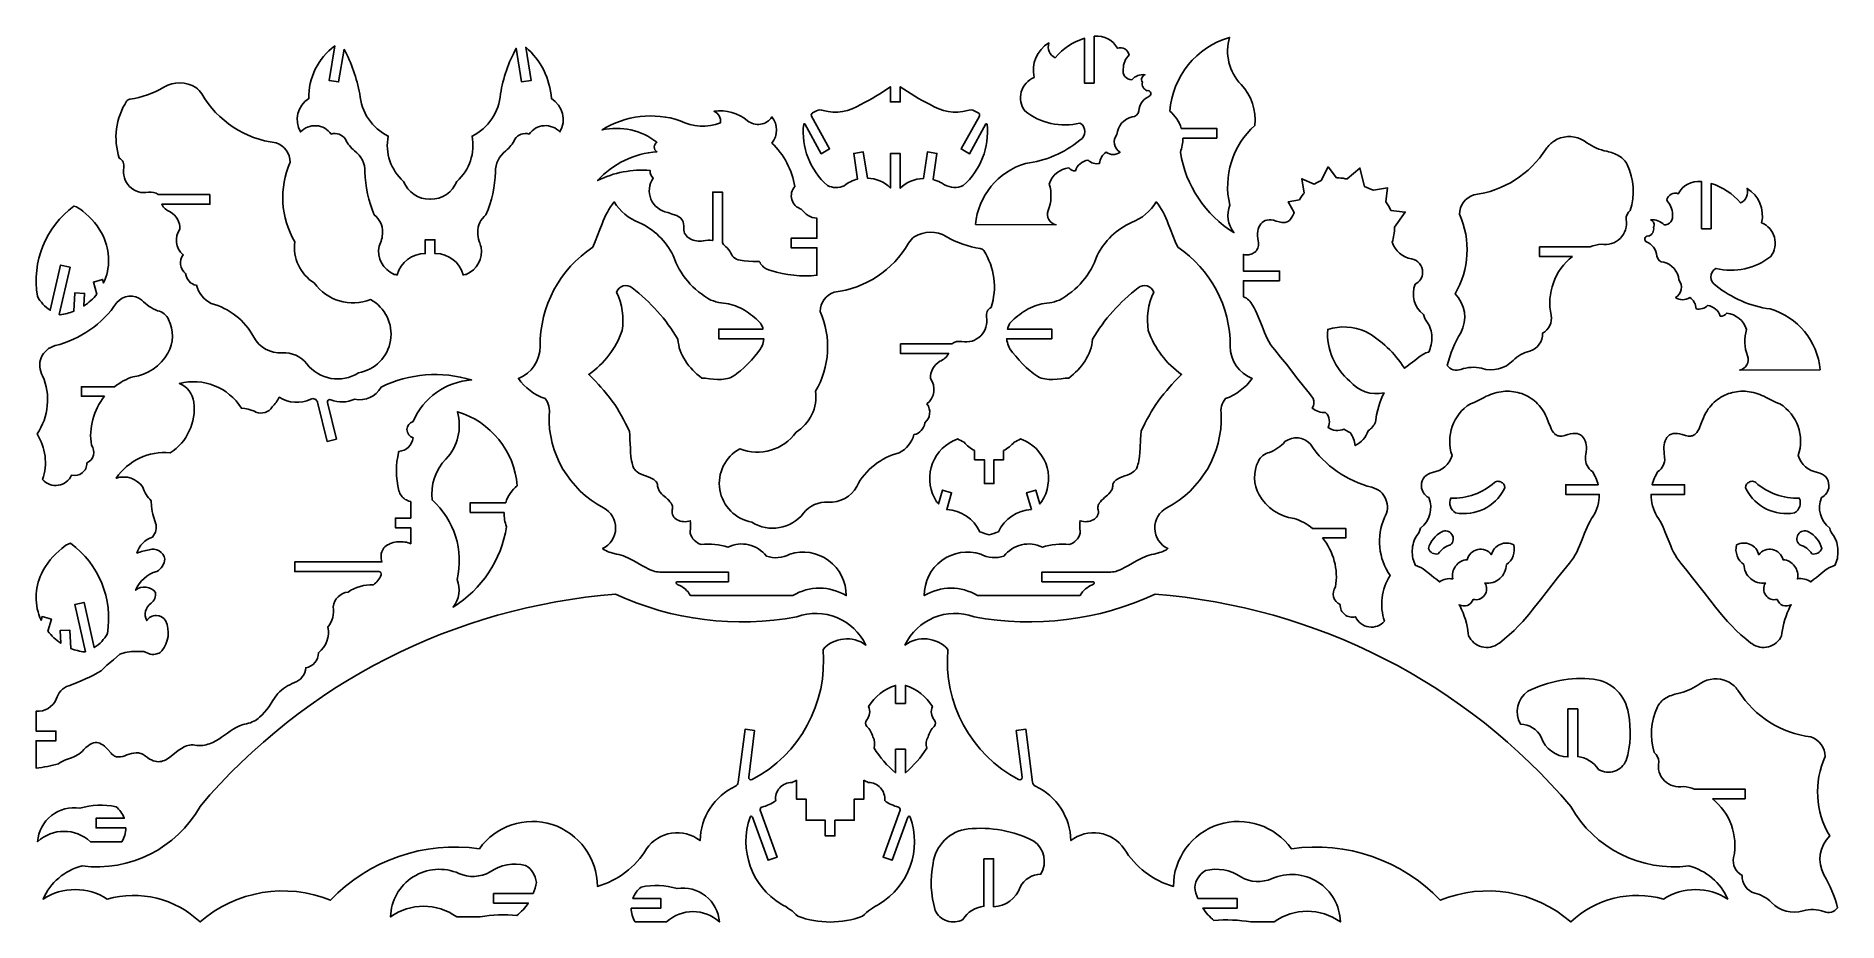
# Model space of a CAD drawing. Extents: x 34 to 1185, y 23 to 590.
import ezdxf

# ---------------------------------------------------------------- set-up
doc = ezdxf.new("R2010")
doc.units = 0
doc.layers.add('Default_Layer', color=1, linetype='CONTINUOUS')

msp = doc.modelspace()

# ---------------------------------------------------------------- linework, layer by layer
at = {"layer": 'Default_Layer'}
for points in [[(710.1, 559.4), (710.1, 589.5, -0.002403), (710.4, 589.6, -0.305311), (724.9, 581.8, -0.219418), (729.6, 581.4, -0.219418), (732.4, 577.6, 0.197038), (728.6, 568.5, 0.224346), (729.7, 563.8, 0.224346), (734, 561.7, -0.241072), (742.5, 564.9, 0.224173), (740.5, 563, 0.224173), (740.8, 560.2, 0.376641), (743.8, 554.7, -0.341465), (746.1, 553.7, -0.341465), (745.7, 551.3, 0.290914), (738.5, 541.8, -0.398613), (734.3, 538, 0.319686), (724.5, 526.6, 0.218257), (723, 520.5, 0.218257), (726.6, 515.3, -0.319191), (717.7, 515.3, 0.247857), (713.5, 508.2, -0.255714), (706.1, 510.3, 0.281277), (698, 503.4, -0.310088), (693.9, 505.4, 0.293602), (681.3, 495, -0.169129), (680.6, 478, 0.223329), (681, 472.3, 0.223329), (685.7, 468.9), (634.2, 469.1, -0.308905), (666.2, 508.1, 0.138736), (700.9, 523, 0.271563), (704.1, 528.5, 0.271563), (700.9, 534, -0.233383), (665.7, 541.7, -0.230047), (663.4, 553.9, -0.230047), (671.6, 563.2, -0.324834), (681, 585.2, 0.366951), (685.1, 575.8, -0.146447), (703.9, 588.2), (703.9, 559.4), (710.1, 559.4)], [(766.7, 524.4), (788.4, 524.4), (788.4, 530.6), (765.7, 530.6, 0.147836), (758.3, 541.6, -0.309893), (796.6, 588.8, 0.268985), (803.9, 558.6, -0.222888), (812.7, 532.5, 0.273773), (796.7, 481.5, 0.26193), (799.3, 463.9, -0.217372), (765.1, 515.3, 0.102062), (766.7, 524.4)], [(230.5, 581.3), (227, 560.3), (220.9, 561.3), (224.5, 583.3, 0.247408), (208, 549.6, 0.405695), (202.6, 528.3, -0.224185), (212.7, 532.3, -0.224185), (222.3, 526.9, -0.34618), (231.3, 523.6, 0.104908), (237.2, 516.2, -0.250552), (243.8, 502.8, 0.092216), (249.8, 475.3, -0.234251), (255.1, 464.1, -0.112415), (252.9, 455.2, 0.354993), (262.5, 437.2, -0.013077), (264.1, 437, -0.002308), (264.5, 436.9, -0.345698), (282.4, 450.5), (282.4, 459.3), (288.6, 459.3), (288.6, 450.5), (289, 450.5, -0.340512), (306.6, 436.9, -0.002308), (307, 437, -0.013077), (308.6, 437.2, 0.344166), (318.1, 454.7, -0.014473), (316.9, 458.3, -0.071998), (315.9, 464.1, -0.234251), (321.2, 475.3, 0.092216), (327.3, 502.8, -0.250552), (333.9, 516.2, 0.104908), (339.7, 523.6, -0.34618), (348.8, 526.9, -0.224185), (358.3, 532.3, -0.224185), (368.5, 528.3, 0.405695), (363, 549.6, 0.202612), (346.6, 582.5), (350.1, 561.3), (344, 560.3), (340.5, 581.8, 0.085346), (330.5, 552.6, -0.262878), (312.3, 525.6, -0.264519), (302.6, 496.7, -0.30444), (285.7, 485.2, -0.001976), (285.4, 485.2, -0.30435), (268.5, 496.7, -0.264519), (258.7, 525.6, -0.262878), (240.5, 552.6, 0.076528), (230.5, 581.3)], [(144.7, 488.3), (111.7, 488.3, 0.210131), (105.5, 489.7, -0.249284), (93.4, 493.4, -0.249284), (89.7, 505.5, 0.324985), (86.8, 511.6, -0.227154), (91.5, 548, -0.219107), (93.6, 549.3, 0.10176), (115.3, 556.9, -0.282515), (135.8, 556.7, -0.109735), (139.5, 552.6, 0.233379), (187, 521.3, -0.319389), (196.1, 508.9, 0.24321), (199, 458.1, 0.294312), (211.4, 431.7, 0.344095), (247.4, 421.1, -0.317904), (260.2, 394.9, -0.317904), (239.7, 374.2, -0.385093), (206.7, 379.9, 0.248955), (190.9, 387, -0.296344), (172.7, 397.1, 0.211252), (145.5, 418.6, -0.217778), (136.1, 430.2, -0.335436), (129.2, 437.7, -0.403355), (127.7, 449.8, -0.405957), (125.6, 466.1, 0.26374), (119.4, 477.2, -0.194835), (113.9, 482.1), (144.7, 482.1), (144.7, 488.3)], [(641.5, 533.2, 0.326776), (641.2, 533.6, 0.326776), (640.8, 533.4), (630.4, 514.4), (624.9, 517.4), (636.6, 538.4, 0.206932), (636.7, 539.6, 0.206932), (635.9, 540.6), (633.4, 541.8, 0.181641), (629.1, 542.1, -0.219778), (605.1, 545.9, -0.04155), (586, 557.2), (586, 547.5), (579.8, 547.5), (579.8, 557.2, -0.04155), (560.8, 545.9, -0.219778), (536.8, 542.1, 0.181641), (532.5, 541.8), (529.9, 540.6, 0.206932), (529.2, 539.6, 0.206932), (529.3, 538.4), (540.9, 517.4), (535.5, 514.4), (525, 533.4, 0.326776), (524.6, 533.6, 0.326776), (524.3, 533.2, 0.244468), (539.5, 494, 0.219139), (550.2, 493.9, -0.107987), (558.8, 498.1), (556.3, 514.6), (562.4, 515.5), (565, 498.8, -0.186011), (579.8, 492.4), (579.8, 514.5), (586, 514.5), (586, 492.3, -0.184551), (600.8, 498.5), (603.4, 515.5), (609.5, 514.6), (607, 498.1), (607, 497.9, -0.067087), (611.8, 496, -0.033064), (614.4, 494.5, 0.239598), (626.3, 494, 0.244468), (641.5, 533.2)], [(472.4, 458.2, 0.217313), (473.4, 455.9), (474.4, 455), (475.3, 454.1), (476.2, 453.1), (477, 452), (477.7, 450.8), (478.3, 449.6), (478.8, 448.8), (479.5, 448.1), (480.3, 447.5), (481.3, 447), (482.5, 446.6), (483.7, 446.3), (485, 446), (486.3, 445.8), (489.1, 445.6), (491.7, 445.5), (495.9, 445.5), (496.4, 444.7), (496.8, 443.9), (497.3, 443.3), (497.9, 442.6), (498.5, 442.1), (499.1, 441.6), (500.4, 440.7), (501.9, 440.1), (503.4, 439.6, 0.09923), (532.8, 436.6), (532.8, 454.2), (516.3, 454.2), (516.3, 460.3), (532.8, 460.3), (532.8, 473.1, -0.233646), (522.8, 479, -0.259993), (516.7, 485, -0.259993), (518.7, 493.4, 0.159169), (504, 521.2, 0.356419), (504, 537.9, -0.213563), (496.7, 533.2, -0.213563), (488.4, 535.5, 0.211432), (467, 541.5, -0.32476), (471.2, 534.2, -0.212928), (445.3, 535.5, 0.22379), (395.4, 529.6, -0.222171), (430.5, 521.7, 0.256425), (428.8, 518.7, 0.256425), (430.5, 515.6, 0.194255), (392.5, 497.2, -0.138554), (426.2, 503.6, 0.265564), (428.1, 498.8, 0.254183), (426.7, 485.3, 0.254183), (437.4, 476.8), (438, 476.6), (440.2, 475.8), (442.3, 475.1), (443.3, 474.8), (444.1, 474.3), (444.9, 473.8), (445.7, 473.2), (446.3, 472.5), (446.8, 471.7), (447.2, 470.7), (447.5, 469.5), (447.6, 468.2), (447.6, 466.6), (447.7, 465.5), (447.9, 464.5), (448.2, 463.5), (448.7, 462.6), (449.3, 461.8), (450, 461.1), (450.8, 460.5), (451.7, 459.9), (452.6, 459.5), (453.6, 459.1), (454.7, 458.8), (455.8, 458.6), (456.8, 458.5), (457.9, 458.4), (459, 458.5), (460.1, 458.6), (461.6, 458.9), (463.2, 459), (464.6, 459), (466.1, 458.9), (466.2, 458.9), (466.2, 489.8), (472.4, 489.8), (472.4, 458.2)], [(1015.7, 448.6), (994.8, 448.6), (994.8, 454.8), (1027.1, 454.8, -0.048279), (1034.2, 456.5, 0.249284), (1046.3, 460.2, 0.249284), (1050, 472.3, -0.212078), (1052.7, 478.1, 0.191135), (1050.8, 507.4, 0.142962), (1045.7, 512.9, 0.079899), (1037.7, 515.9, -0.10446), (1025, 521.4, 0.245358), (1008.2, 524.5, 0.055993), (1004, 522.5, 0.09823), (998.9, 517.4, -0.22371), (952.7, 488.1, 0.319389), (943.6, 475.6, -0.24321), (940.7, 424.8, -0.332745), (944.4, 399.9, 0.075276), (935.7, 379, 0.348827), (944.4, 376.4, -0.144359), (957.7, 377.1, 0.286358), (977.9, 382.2, -0.150354), (988.6, 388.1, 0.335206), (996.7, 399.6, 0.33032), (1002.1, 411, -0.284438), (1015.7, 448.6)], [(828.5, 433.1), (805.4, 433.1), (805.5, 422.9), (806.4, 422.4), (807.3, 421.9), (808.1, 421.4), (808.8, 420.7), (809.5, 420.1), (810.1, 419.3), (811.2, 417.6), (812.2, 415.8), (813.2, 414), (814, 412.1), (815.7, 408.1), (817.3, 404.1), (818.9, 400.1), (819.8, 398.1), (820.7, 396.2), (821.7, 394.3), (822.8, 392.4), (824, 390.6), (825.4, 388.9), (829.2, 384.3), (832.9, 379.7), (840.2, 370.2), (843.9, 365.6), (847.6, 360.9), (850.1, 357.8, -0.240294), (849.4, 351.6, 0.185215), (858, 348.8, -0.326133), (859.5, 339.2, 0.254413), (869.8, 338.2), (870.1, 338), (870.7, 337.5, 0.069309), (873.8, 335.9, -0.106585), (876.9, 327.7, 0.19483), (885.2, 337.2, 0.140536), (889.8, 342.6), (890, 344.2), (890.6, 347.4), (891.3, 350.6), (891.9, 352.9), (892.6, 355.1), (893.4, 357.3), (894.3, 359.4), (895.3, 361.4, -0.282381), (873.5, 368.9, -0.240515), (859.3, 402, -0.178068), (883.5, 400.7, -0.12473), (908.4, 377.1), (910.2, 378.5), (912.1, 379.9), (913.5, 381), (914.9, 382.1), (917.6, 384.3), (919, 385.4), (920.5, 386.2), (922.1, 387), (922.9, 387.3), (923.9, 387.5), (924.3, 388.6), (924.8, 389.7), (925.1, 390.9), (925.4, 392.1), (925.6, 393.4), (925.8, 394.6), (925.8, 395.9), (925.8, 397.2), (925.8, 398.5), (925.6, 399.8), (925.4, 401), (925, 402.2), (924.6, 403.4), (924.1, 404.6), (923.6, 405.6), (922.9, 406.6), (922.1, 407.8), (921.5, 409), (921, 410.2), (920.5, 411.5, -0.338595), (915.3, 430.9, 0.27187), (920, 438.2), (920, 438.6, 0.366597), (912.9, 447.1, -0.281211), (900.5, 457.8, 0.085836), (902, 467.3), (908.9, 477), (899.7, 478.1, 0.057074), (896.5, 483.7), (897.6, 492.5), (888.6, 491), (887.3, 491.5), (885.9, 492.1), (882.9, 493.4), (882.9, 493.5), (879.9, 505.2), (871.7, 498.2), (870.5, 498.4), (869.1, 498.7), (867.7, 498.8), (866.4, 498.9), (865, 499), (865, 499), (859.5, 505.9), (855.1, 497.2), (854.6, 497), (853.4, 496.4), (852.2, 495.8), (851.1, 495.2), (850.7, 494.9), (842.7, 498.4), (844.2, 489.2), (843.9, 488.8), (843, 487.7), (842.2, 486.4), (841.4, 485.2), (841.2, 484.8), (834.1, 483.6), (837.8, 476.7), (837.6, 476.2), (837, 474.8), (836.4, 473.7), (835.6, 472.6), (834.8, 471.7), (834.4, 471.4), (833.9, 471.1), (833.4, 470.8), (832.8, 470.6), (832.2, 470.4), (831.5, 470.3), (830.8, 470.3), (830, 470.4), (829.2, 470.5), (828.3, 470.7), (826.3, 471.3), (824.7, 471.8), (823.2, 472), (821.8, 472.1), (820.5, 471.9), (819.3, 471.6), (818.3, 471), (817.3, 470.3), (816.6, 469.5), (815.9, 468.5), (815.3, 467.3), (814.9, 466.1), (814.7, 464.8), (814.5, 463.3), (814.5, 461.8), (814.6, 460.2), (814.8, 458.6), (815, 457.6), (815, 456.6), (815, 455.6), (814.8, 454.8), (814.6, 454), (814.3, 453.3), (813.9, 452.6), (813.4, 452.1), (812.9, 451.5), (812.3, 451.1), (811.7, 450.7), (811, 450.4), (810.3, 450.1), (809.6, 449.9), (808.8, 449.8), (808, 449.8), (807.2, 449.7), (806.4, 449.8), (805.4, 450), (805.4, 439.3), (828.5, 439.3), (828.5, 433.1)], [(1098.3, 466.4), (1098.3, 496.6, 0.002403), (1097.9, 496.6, 0.305311), (1083.4, 488.8, 0.219418), (1078.8, 488.4, 0.219418), (1076, 484.6, -0.197038), (1079.7, 475.5, -0.224346), (1078.6, 470.9, -0.224346), (1074.3, 468.8, 0.241072), (1065.8, 472, -0.224173), (1067.8, 470, -0.224173), (1067.6, 467.2, -0.376641), (1064.5, 461.7, 0.341465), (1062.3, 460.8, 0.341465), (1062.6, 458.3, -0.290914), (1069.8, 448.8, 0.398613), (1074.1, 445, -0.319686), (1083.8, 433.6, -0.218257), (1085.3, 427.5, -0.218257), (1081.7, 422.4, 0.319191), (1090.7, 422.4, -0.247857), (1094.8, 415.2, 0.255714), (1102.2, 417.3, -0.281277), (1110.3, 410.5, 0.310088), (1114.4, 412.4, -0.293602), (1127.1, 402, 0.169129), (1127.7, 385.1, -0.223329), (1127.3, 379.3, -0.223329), (1122.7, 376), (1174.1, 376.2, 0.308905), (1142.2, 415.1, -0.138736), (1107.5, 430.1, -0.271563), (1104.2, 435.5, -0.271563), (1107.5, 441, 0.233383), (1142.6, 448.7, 0.230047), (1144.9, 460.9, 0.230047), (1136.7, 470.2, 0.324834), (1127.4, 492.2, -0.366951), (1123.2, 482.9, 0.146447), (1104.4, 495.3), (1104.4, 466.4), (1098.3, 466.4)], [(72.5, 424.6), (70.2, 432.3), (76.1, 434), (76.8, 431.7, 0.221568), (76.6, 461.4, 0.116978), (63.4, 477.6, 0.11841), (57.8, 480.9, 0.281368), (34.4, 423.2, 0.126969), (42.7, 414.2), (49.3, 443.1), (55.3, 441.8), (48.4, 411.5, 0.004558), (48.9, 411.4, 0.065243), (57.7, 413.6), (58.4, 425.4), (64.6, 425), (64.1, 417, 0.080811), (72.5, 424.6)], [(443.6, 240.6, 0.335074), (442.8, 240, 0.335074), (443.2, 239.2), (443.9, 238.7, -0.178321), (451.9, 231.8), (517.4, 231.8, -0.277397), (551.5, 231.7, 0.242022), (540.2, 254.2, 0.242022), (515.4, 258.2, -0.20862), (500.5, 257, 0.355906), (475.9, 262.7, 0.098606), (458.8, 264.4, -0.268457), (451.8, 271.7), (452, 275.8), (452, 277.7), (451.9, 278.7), (451.8, 279.6), (450.8, 279.3), (449.7, 279.1), (448.6, 279), (447.5, 279.1), (446.4, 279.2), (445.4, 279.4), (444.4, 279.8), (443.5, 280.2), (442.7, 280.7), (441.9, 281.3), (441.3, 282), (440.8, 282.7), (440.4, 283.6), (440.2, 284.5), (440.2, 285.5), (440.3, 286.6), (440.4, 287.2), (440.5, 287.8), (440.4, 288.4), (440.4, 288.9), (440.2, 289.5), (440, 290), (439.8, 290.5), (439.5, 290.9), (438.8, 291.8), (438.1, 292.7), (437.2, 293.5), (436.2, 294.4), (434.3, 296), (433.5, 296.9), (432.6, 297.8), (431.9, 298.8), (431.7, 299.3), (431.4, 299.9), (431.2, 300.4), (431, 301), (430.9, 301.7), (430.9, 302.3), (430.8, 302.9), (430.7, 303.4), (430.5, 303.9), (430.2, 304.4), (429.8, 304.8), (429.4, 305.2), (429, 305.6), (428.5, 306), (427.3, 306.6), (426, 307.2), (423.2, 308.3), (421.8, 308.8), (420.4, 309.4), (419, 310.1), (417.8, 310.9), (417.3, 311.3), (416.8, 311.8), (416.3, 312.3), (415.9, 312.8), (415.5, 313.4), (415.2, 314), (415, 314.7), (414.9, 315.5), (414.6, 316.7), (414.3, 318), (413.9, 320.7), (413.6, 323.3), (413.5, 326.1), (413.2, 331.6), (413.1, 334.3), (412.9, 337), (410.4, 341.9), (409.1, 344.4), (407.8, 346.8), (406.4, 349.3), (405, 351.6), (403.5, 353.9), (401.9, 356.2), (400.1, 358.4), (398.3, 360.7), (396.5, 362.9), (394.6, 365.1), (393.2, 366.7), (391.3, 368.8), (389.3, 370.9), (386.9, 373.2, 0.15643), (408.3, 401.2, 0.150416), (404.7, 425.9, -0.235326), (409, 429.8, -0.235326), (414.7, 428.6, -0.092033), (443.9, 395.8), (444.1, 393.9), (444.4, 392.1), (444.8, 390.3), (445.4, 388.5), (446, 386.8), (446.8, 385.1), (447.7, 383.5), (448.7, 381.9), (449.7, 380.3), (450.9, 378.8), (452.1, 377.4), (453.4, 376), (454.7, 374.6), (456.1, 373.3), (457.6, 372.1), (459.1, 370.9), (461.4, 370.7), (464, 370.4), (466.6, 370.1), (469.2, 369.9), (470.5, 369.9), (471.8, 370), (473.1, 370.1), (474.3, 370.3), (475.6, 370.5), (476.7, 370.9), (477.8, 371.3), (478.9, 371.9), (480.2, 372.7), (481.4, 373.6), (482.7, 374.6), (483.9, 375.6), (486.3, 377.7), (488.7, 380), (490.9, 382.4), (493, 384.8), (494.9, 387.2), (496.7, 389.6), (497.2, 390.5), (497.7, 391.4), (498.1, 392.5), (498.4, 393.6), (498.6, 394.7), (498.8, 395.9), (498.8, 396), (470, 396), (470, 402.2), (498.3, 402.2), (498.1, 403.1), (497.7, 404.1), (497.2, 405.1), (496.7, 405.9), (496, 406.7), (493.9, 408.7), (492.8, 409.7), (491.6, 410.6), (490.4, 411.6), (489.1, 412.5), (487.8, 413.4), (486.4, 414.3), (485, 415.1), (483.6, 415.8), (482.1, 416.5), (480.7, 417.1), (479.2, 417.6), (477.7, 418), (476.2, 418.3), (474.8, 418.5), (473.1, 418.7), (471.5, 418.9), (469.9, 419.3), (468.2, 419.7), (466.6, 420.2), (465, 420.8, -0.190512), (440.9, 449.3, 0.172216), (419, 470.4, -0.164452), (403.2, 483.5), (402, 482), (400.8, 480.3), (399.8, 478.7), (398.8, 476.9), (397.9, 475.2), (397, 473.3), (396.2, 471.5), (395.4, 469.6), (394, 465.9), (392.5, 462.1), (391, 458.3), (389.5, 454.6, 0.252633), (355.8, 391.3, -0.310368), (341.9, 370.6, 0.153827), (359, 357.7, -0.230174), (361.5, 347.4, 0.284674), (396.3, 287.9, -0.285075), (404.1, 274.7, -0.285075), (395.7, 261.8), (396.7, 261.1), (397.8, 260.5), (398.8, 260), (400, 259.5), (401.1, 259.2), (402.3, 258.9), (404.7, 258.3), (406.2, 258), (407.7, 257.6), (409.1, 257.1), (410.5, 256.5), (411.8, 255.9), (413.2, 255.3), (415.8, 253.9), (420.9, 251), (423.5, 249.6), (424.9, 248.9), (426.2, 248.3), (428.1, 247.5, 0.087875), (432.3, 246.8), (476.2, 246.8), (476.2, 240.6), (443.6, 240.6)], [(709.3, 240.6, -0.335074), (710, 240, -0.335074), (709.7, 239.2), (709, 238.7, 0.178321), (701, 231.8), (635.5, 231.8, 0.277397), (601.4, 231.7, -0.242022), (612.6, 254.2, -0.242022), (637.5, 258.2, 0.20862), (652.3, 257, -0.355906), (676.9, 262.7, -0.098606), (694.1, 264.4, 0.268457), (701.1, 271.7), (700.9, 275.8), (700.9, 277.7), (700.9, 278.7), (701, 279.6), (702.1, 279.3), (703.2, 279.1), (704.3, 279), (705.3, 279.1), (706.4, 279.2), (707.4, 279.4), (708.4, 279.8), (709.3, 280.2), (710.2, 280.7), (710.9, 281.3), (711.6, 282), (712.1, 282.7), (712.4, 283.6), (712.7, 284.5), (712.7, 285.5), (712.5, 286.6), (712.4, 287.2), (712.4, 287.8), (712.4, 288.4), (712.5, 288.9), (712.6, 289.5), (712.8, 290), (713.1, 290.5), (713.3, 290.9), (714, 291.8), (714.8, 292.7), (715.7, 293.5), (716.6, 294.4), (718.5, 296), (719.4, 296.9), (720.2, 297.8), (720.9, 298.8), (721.2, 299.3), (721.5, 299.9), (721.7, 300.4), (721.8, 301), (721.9, 301.7), (722, 302.3), (722, 302.9), (722.2, 303.4), (722.4, 303.9), (722.7, 304.4), (723, 304.8), (723.4, 305.2), (723.9, 305.6), (724.4, 306), (725.5, 306.6), (726.8, 307.2), (729.6, 308.3), (731.1, 308.8), (732.5, 309.4), (733.8, 310.1), (735, 310.9), (735.6, 311.3), (736.1, 311.8), (736.6, 312.3), (737, 312.8), (737.3, 313.4), (737.6, 314), (737.8, 314.7), (738, 315.5), (738.3, 316.7), (738.6, 318), (739, 320.7), (739.2, 323.3), (739.4, 326.1), (739.6, 331.6), (739.8, 334.3), (740, 337), (742.5, 341.9), (743.7, 344.4), (745.1, 346.8), (746.4, 349.3), (747.9, 351.6), (749.4, 353.9), (751, 356.2), (752.7, 358.4), (754.5, 360.7), (756.4, 362.9), (758.2, 365.1), (759.7, 366.7), (761.6, 368.8), (763.5, 370.9), (765.9, 373.2, -0.15643), (744.6, 401.2, -0.150416), (748.1, 425.9, 0.235326), (743.8, 429.8, 0.235326), (738.1, 428.6, 0.092033), (708.9, 395.8), (708.8, 393.9), (708.5, 392.1), (708, 390.3), (707.5, 388.5), (706.8, 386.8), (706, 385.1), (705.2, 383.5), (704.2, 381.9), (703.1, 380.3), (702, 378.8), (700.8, 377.4), (699.5, 376), (698.1, 374.6), (696.7, 373.3), (695.3, 372.1), (693.8, 370.9), (691.4, 370.7), (688.9, 370.4), (686.3, 370.1), (683.6, 369.9), (682.3, 369.9), (681, 370), (679.8, 370.1), (678.5, 370.3), (677.3, 370.5), (676.1, 370.9), (675, 371.3), (674, 371.9), (672.7, 372.7), (671.4, 373.6), (670.2, 374.6), (669, 375.6), (666.5, 377.7), (664.2, 380), (662, 382.4), (659.9, 384.8), (657.9, 387.2), (656.2, 389.6), (655.6, 390.5), (655.2, 391.4), (654.8, 392.5), (654.5, 393.6), (654.2, 394.7), (654.1, 395.9), (654.1, 396), (682.9, 396), (682.9, 402.2), (654.5, 402.2), (654.8, 403.1), (655.2, 404.1), (655.6, 405.1), (656.2, 405.9), (656.8, 406.7), (658.9, 408.7), (660, 409.7), (661.2, 410.6), (662.5, 411.6), (663.8, 412.5), (665.1, 413.4), (666.5, 414.3), (667.8, 415.1), (669.3, 415.8), (670.7, 416.5), (672.2, 417.1), (673.6, 417.6), (675.1, 418), (676.6, 418.3), (678.1, 418.5), (679.7, 418.7), (681.4, 418.9), (683, 419.3), (684.6, 419.7), (686.2, 420.2), (687.8, 420.8, 0.190512), (711.9, 449.3, -0.172216), (733.9, 470.4, 0.164452), (749.7, 483.5), (750.9, 482), (752, 480.3), (753.1, 478.7), (754.1, 476.9), (755, 475.2), (755.8, 473.3), (756.6, 471.5), (757.4, 469.6), (758.9, 465.9), (760.3, 462.1), (761.8, 458.3), (763.4, 454.6, -0.252633), (797, 391.3, 0.310368), (811, 370.6, -0.153827), (793.9, 357.7, 0.230174), (791.3, 347.4, -0.284674), (756.5, 287.9, 0.285075), (748.7, 274.7, 0.285075), (757.2, 261.8), (756.2, 261.1), (755.1, 260.5), (754, 260), (752.9, 259.5), (751.8, 259.2), (750.6, 258.9), (748.2, 258.3), (746.6, 258), (745.2, 257.6), (743.8, 257.1), (742.4, 256.5), (741, 255.9), (739.7, 255.3), (737.1, 253.9), (731.9, 251), (729.3, 249.6), (728, 248.9), (726.6, 248.3), (724.8, 247.5, -0.087875), (720.6, 246.8), (676.6, 246.8), (676.6, 240.6), (709.3, 240.6)], [(586.2, 392.8), (619.1, 392.8, -0.210131), (625.4, 394.2, 0.249284), (637.5, 397.9, 0.249284), (641.2, 410, -0.324985), (644.1, 416.1, 0.227154), (639.4, 452.4, 0.219107), (637.2, 453.8, -0.10176), (615.5, 461.4, 0.282515), (595, 461.2, 0.109735), (591.4, 457.1, -0.233379), (543.9, 425.8, 0.319389), (534.8, 413.4, -0.24321), (531.9, 362.5, -0.294312), (519.4, 336.2, -0.344095), (483.5, 325.6, 0.317904), (470.7, 299.4, 0.317904), (491.2, 278.7, 0.385093), (524.2, 284.4, -0.248955), (540, 291.5, 0.296344), (558.2, 301.6, -0.211252), (585.4, 323.1, 0.217778), (594.8, 334.7, 0.335436), (601.7, 342.2, 0.403355), (603.1, 354.3, 0.405957), (605.3, 370.6, -0.26374), (611.4, 381.6, 0.194835), (616.9, 386.6), (586.2, 386.6), (586.2, 392.8)], [(77.4, 359.2), (62.6, 359.2), (62.6, 365.3), (83.7, 365.3, -0.085983), (95.6, 371.7, 0.234106), (117.8, 386.8, 0.250187), (118.3, 408.3, 0.241143), (111.3, 413.9, -0.123001), (101.3, 420.8, 0.409147), (85.2, 419.1, -0.184391), (45.8, 391.6, 0.238092), (36.9, 383.9, 0.238092), (37.8, 372.3, -0.25694), (34.2, 335.1, -0.227297), (37.8, 306, 0.258228), (47.8, 302.3, 0.258228), (56.3, 308.8, 0.236505), (63.1, 310.2, 0.236505), (66.1, 316.6, 0.229007), (70.3, 321.5, 0.229007), (69, 327.9, -0.21456), (77.4, 359.2)], [(254.1, 245, 0.244603), (253.9, 246.4, 0.244603), (252.7, 247.1), (199, 247.1), (199, 253.3), (254.7, 253.3), (254.5, 254.1), (254.3, 255.4), (254.2, 256.5), (254.2, 257.7), (254.3, 258.7), (254.6, 259.7), (255, 260.6), (255.4, 261.4), (256, 262.2), (256.6, 262.9), (257.4, 263.5), (258.2, 264.1), (259, 264.5), (259.9, 265), (260.9, 265.3), (261.8, 265.6), (262.9, 265.9), (263.9, 266.1), (265, 266.2), (266.1, 266.2), (267.2, 266.2), (268.3, 266.1), (269.3, 266), (270.4, 265.8), (271.4, 265.5), (272.4, 265.2), (273.1, 264.9), (273.1, 275.1), (263.3, 275.1), (263.3, 281.3), (273.1, 281.3), (273.1, 291.9), (272.7, 292), (271.9, 292.2), (271.1, 292.5), (270.3, 292.9), (269.6, 293.3), (268.9, 293.8), (268.3, 294.3), (267.7, 294.9), (267.1, 295.6), (266.6, 296.3), (266.2, 297), (265.9, 297.9), (265.6, 298.7), (264.9, 301.9), (264.4, 305.1), (264.1, 308.3), (264, 311.4), (264.1, 314.5), (264.3, 317.5), (264.8, 320.4), (265.3, 323.3), (265.5, 324, 0.380687), (274.6, 332.7, -0.328423), (270.7, 337.9, -0.328423), (274.6, 343.1, -0.280914), (312, 369.7, 0.188166), (254.1, 365.1, -0.345512), (237.3, 357.4, -0.209535), (222, 357, 0.281699), (220.4, 356.7, 0.281699), (219.9, 355.2), (225.6, 331.8), (219.6, 330.3), (213.5, 355.4, 0.226843), (211.8, 357.4, 0.226843), (209.2, 357.4, -0.262299), (189, 358.6, -0.078899), (184.6, 352.4, -0.362643), (174.1, 349.1), (173.2, 349.6), (171.2, 350.3), (169.2, 350.9), (167.1, 351.3), (164.9, 351.6), (164.9, 351.6, 0.325755), (125.2, 367.4, -0.273167), (134.5, 355.4, -0.287444), (119.3, 323, 0.278177), (84.8, 306.8, -0.341099), (101.8, 301, 0.110596), (107.1, 292.4), (107.4, 288.9), (107.9, 285.5), (108.2, 283.9), (108.6, 282.4), (109, 281), (109.5, 279.6), (110, 278.2), (110, 278.1, -0.262235), (108, 269.2, 0.251209), (98.1, 258.9, -0.050272), (105.9, 261, -0.218782), (112.3, 260.4, -0.218782), (116, 255.1, -0.246305), (110.7, 247.2, 0.222256), (97.2, 235.2, -0.407718), (110, 233.8, -0.253299), (107.1, 226.8, 0.379883), (104.3, 215.7, -0.261937), (110.4, 219, -0.261937), (116.4, 215.7, -0.292141), (113.9, 196.3), (113.4, 195.8), (112.9, 195.4), (112.3, 195), (111.5, 194.7), (110.7, 194.4), (109.8, 194.2), (108.8, 194.1), (107.7, 194.1), (106.5, 194.2), (102.4, 196), (94.7, 196), (90.6, 195.4), (87.1, 194.2), (83, 190.7), (78.9, 187.2), (75.3, 183.7, -0.049328), (54.5, 174.1, 0.25054), (46.5, 165.4, -0.311747), (33.6, 157.8), (33.6, 145.1), (46.3, 145.1), (46.3, 138.9), (33.6, 138.9), (33.6, 121.4, 0.048595), (47.9, 124.2), (49.1, 124.9), (50.3, 125.6), (52.5, 126.6), (54.4, 127.4), (56.3, 128), (58.1, 128.8), (59, 129.2), (60, 129.8), (61, 130.4), (62, 131.2), (63, 132.1), (64.2, 133.2), (65.5, 134.5), (66.8, 135.6), (68, 136.5), (69.2, 137.1), (70.3, 137.5), (71.3, 137.7), (72.4, 137.8), (73.4, 137.6), (74.4, 137.3), (75.3, 136.8), (76.3, 136.2), (77.3, 135.4), (78.3, 134.4), (79.3, 133.4), (81.5, 130.9), (82, 130.3), (82.6, 129.8), (83.2, 129.4), (83.8, 129), (84.4, 128.8), (85.1, 128.6), (85.7, 128.5), (86.3, 128.5), (87.6, 128.6), (89, 128.9), (90.3, 129.3), (91.7, 129.8), (93.1, 130.3), (94.6, 130.7), (96, 131), (97.5, 131.2), (98.2, 131.2), (99, 131.1), (99.8, 131), (100.5, 130.8), (101.3, 130.5), (102.1, 130.1), (102.8, 129.6), (103.6, 129), (104.9, 128.1), (106.2, 127.2), (107.4, 126.6), (108.5, 126.1), (109.7, 125.8), (110.7, 125.6), (111.8, 125.5), (112.8, 125.6), (113.7, 125.7), (114.7, 126), (115.6, 126.3), (116.5, 126.7), (118.3, 127.8), (120, 129), (123.4, 131.7), (125.1, 133), (126.9, 134.2), (127.8, 134.7), (128.7, 135.2), (129.7, 135.6), (130.7, 135.9), (131.8, 136.1), (132.8, 136.2), (134, 136.2), (135.1, 136.1), (136.4, 135.9), (137.7, 135.8), (138.9, 135.9), (140.1, 135.9), (141.3, 136.1), (142.4, 136.3), (143.5, 136.6), (144.5, 136.9), (146.5, 137.8), (148.5, 138.8), (150.4, 139.9), (152.2, 141.2), (155.9, 143.8), (157.7, 145.1), (159.6, 146.3), (161.6, 147.4), (163.7, 148.4), (165.9, 149.2), (167, 149.5), (168.2, 149.8), (169.4, 150.1), (170.6, 150.4), (171.7, 150.9), (172.7, 151.4), (173.8, 151.9), (174.7, 152.5), (175.6, 153.2), (176.5, 153.9), (178.2, 155.4), (179.7, 157.1), (181.1, 158.9), (182.5, 160.8), (185, 164.6), (187.5, 168.2), (188.1, 169.1, -0.097768), (198.7, 176.1, 0.305627), (206, 185.6, 0.371807), (214.1, 195.2, 0.294317), (220.2, 211.6, 0.219904), (223.5, 224.6, -0.341645), (233.1, 234, -0.167886), (249.2, 238.6, 0.15475), (254.1, 245)], [(1032.2, 302.6), (1011.5, 302.6), (1011.5, 296.4), (1032.9, 296.4, -0.137012), (1029.1, 282.6), (1028, 281.1), (1027, 279.3), (1026.1, 277.4), (1025.2, 275.5), (1023.5, 271.6), (1022, 267.6), (1020.3, 263.5), (1019.5, 261.6), (1018.5, 259.6), (1017.5, 257.7), (1016.4, 255.9), (1015.2, 254.1), (1013.9, 252.4), (1010, 247.8), (1006.3, 243.1), (999, 233.7), (995.3, 229), (991.6, 224.3), (987.9, 219.7), (984, 215.2), (981.2, 212.3), (978.4, 209.4), (975.4, 206.6), (972.3, 204), (969.1, 201.4), (968.5, 201, -0.223332), (957.8, 199, -0.223332), (949.4, 206), (949.2, 207.6), (948.7, 210.8), (948, 214.1), (947.4, 216.4), (946.6, 218.6), (945.8, 220.7), (944.9, 222.8), (943.9, 224.9), (943.3, 225.9, 0.220717), (948.6, 225.5, 0.220717), (952.3, 229.3, 0.305151), (959.6, 232, 0.305151), (959.8, 239.8, 0.21575), (969.3, 242.6, 0.21575), (973.5, 251.6, 0.323478), (978.2, 264.1, 0.232228), (969.5, 264.5, 0.232228), (964, 257.9, 0.291121), (955.2, 261.2, 0.291121), (948.5, 254.7, 0.215622), (941.1, 250.6, 0.215622), (939.2, 242.4, 0.210443), (930.8, 240.5), (929, 242), (927.1, 243.4), (925.7, 244.5), (924.3, 245.6), (921.7, 247.8), (920.3, 248.8), (918.8, 249.7), (917.2, 250.4), (916.3, 250.7), (915.4, 251), (914.9, 252), (914.5, 253.2), (914.1, 254.3), (913.8, 255.5), (913.6, 256.8), (913.5, 258.1), (913.4, 259.4), (913.4, 260.6), (913.5, 261.9), (913.6, 263.2), (913.9, 264.5), (914.2, 265.7), (914.6, 266.9), (915.1, 268), (915.7, 269.1), (916.3, 270.1), (917.1, 271.2), (917.7, 272.4), (918.3, 273.6), (918.7, 274.9, 0.338595), (923.9, 294.4, -0.27187), (919.2, 301.7), (919.2, 302.1, -0.366597), (926.4, 310.5, 0.281211), (938.8, 321.3, -0.34784), (950.5, 354.4), (951.9, 354.9), (953.3, 355.5), (956.3, 356.9), (959.4, 358.5), (960.7, 359.2), (962, 359.8), (963.3, 360.3), (964.7, 360.8), (966, 361.2), (967.4, 361.6), (968.8, 361.9), (970.1, 362.1), (971.5, 362.3), (972.8, 362.4), (974.2, 362.4), (975.5, 362.4), (976.9, 362.3), (978.2, 362.1), (979.5, 361.9), (980.8, 361.6), (982.1, 361.3), (983.4, 360.9), (984.6, 360.4), (985.8, 359.9), (987, 359.3), (988.2, 358.6), (989.3, 357.9), (990.4, 357.1), (991.5, 356.3), (992.5, 355.4), (993.5, 354.4), (994.5, 353.4), (995.4, 352.3), (996.2, 351.1), (997.1, 349.9), (997.8, 348.6), (998.6, 347.1), (999.3, 345.5), (1000.5, 342.5), (1001.7, 339.6), (1002.2, 338.3), (1002.9, 337.1), (1003.6, 336.1), (1004.4, 335.2), (1004.8, 334.8), (1005.3, 334.5), (1005.9, 334.2), (1006.4, 334), (1007.1, 333.9), (1007.7, 333.8), (1008.4, 333.8), (1009.2, 333.8), (1010, 333.9), (1010.9, 334.1), (1012.9, 334.7), (1014.5, 335.2), (1016.1, 335.5), (1017.5, 335.5), (1018.8, 335.4), (1019.9, 335), (1021, 334.5), (1021.9, 333.8), (1022.7, 332.9), (1023.3, 331.9), (1023.9, 330.8), (1024.3, 329.5), (1024.6, 328.2), (1024.7, 326.8), (1024.7, 325.3), (1024.6, 323.7), (1024.4, 322.1), (1024.2, 321), (1024.2, 320, 0.27742), (1028.5, 311, -0.087323), (1032.2, 302.6)], [(1066.7, 302.6), (1087.4, 302.6), (1087.4, 296.4), (1066, 296.4, 0.137012), (1069.8, 282.6), (1070.8, 281.1), (1071.9, 279.3), (1072.8, 277.4), (1073.7, 275.5), (1075.3, 271.6), (1076.9, 267.6), (1078.6, 263.5), (1079.4, 261.6), (1080.4, 259.6), (1081.4, 257.7), (1082.5, 255.9), (1083.7, 254.1), (1085, 252.4), (1088.8, 247.8), (1092.6, 243.1), (1099.9, 233.7), (1103.6, 229), (1107.3, 224.3), (1111, 219.7), (1114.9, 215.2), (1117.6, 212.3), (1120.5, 209.4), (1123.5, 206.6), (1126.6, 204), (1129.8, 201.4), (1130.4, 201, 0.223332), (1141.1, 199, 0.223332), (1149.5, 206), (1149.7, 207.6), (1150.2, 210.8), (1150.9, 214.1), (1151.5, 216.4), (1152.3, 218.6), (1153.1, 220.7), (1154, 222.8), (1155, 224.9), (1155.6, 225.9, -0.220717), (1150.3, 225.5, -0.220717), (1146.6, 229.3, -0.305151), (1139.3, 232, -0.305151), (1139.1, 239.8, -0.21575), (1129.6, 242.6, -0.21575), (1125.4, 251.6, -0.323478), (1120.7, 264.1, -0.232228), (1129.4, 264.5, -0.232228), (1134.9, 257.9, -0.291121), (1143.7, 261.2, -0.291121), (1150.4, 254.7, -0.215622), (1157.8, 250.6, -0.215622), (1159.6, 242.4, -0.210443), (1168.1, 240.5), (1169.9, 242), (1171.8, 243.4), (1173.2, 244.5), (1174.6, 245.6), (1177.2, 247.8), (1178.6, 248.8), (1180.1, 249.7), (1181.7, 250.4), (1182.6, 250.7), (1183.5, 251), (1184, 252), (1184.4, 253.2), (1184.8, 254.3), (1185.1, 255.5), (1185.3, 256.8), (1185.4, 258.1), (1185.5, 259.4), (1185.5, 260.6), (1185.4, 261.9), (1185.3, 263.2), (1185, 264.5), (1184.7, 265.7), (1184.3, 266.9), (1183.8, 268), (1183.2, 269.1), (1182.6, 270.1), (1181.8, 271.2), (1181.2, 272.4), (1180.6, 273.6), (1180.2, 274.9, -0.338595), (1174.9, 294.4, 0.27187), (1179.7, 301.7), (1179.7, 302.1, 0.366597), (1172.5, 310.5, -0.281211), (1160.1, 321.3, 0.34784), (1148.4, 354.4), (1147, 354.9), (1145.5, 355.5), (1142.6, 356.9), (1139.5, 358.5), (1138.2, 359.2), (1136.9, 359.8), (1135.6, 360.3), (1134.2, 360.8), (1132.9, 361.2), (1131.5, 361.6), (1130.1, 361.9), (1128.8, 362.1), (1127.4, 362.3), (1126.1, 362.4), (1124.7, 362.4), (1123.4, 362.4), (1122, 362.3), (1120.7, 362.1), (1119.4, 361.9), (1118.1, 361.6), (1116.8, 361.3), (1115.5, 360.9), (1114.3, 360.4), (1113.1, 359.9), (1111.9, 359.3), (1110.7, 358.6), (1109.6, 357.9), (1108.5, 357.1), (1107.4, 356.3), (1106.4, 355.4), (1105.4, 354.4), (1104.4, 353.4), (1103.5, 352.3), (1102.6, 351.1), (1101.8, 349.9), (1101.1, 348.6), (1100.2, 347.1), (1099.5, 345.5), (1098.3, 342.5), (1097.2, 339.6), (1096.7, 338.3), (1096, 337.1), (1095.3, 336.1), (1094.5, 335.2), (1094, 334.8), (1093.6, 334.5), (1093, 334.2), (1092.5, 334), (1091.8, 333.9), (1091.2, 333.8), (1090.5, 333.8), (1089.7, 333.8), (1088.9, 333.9), (1088, 334.1), (1086, 334.7), (1084.3, 335.2), (1082.8, 335.5), (1081.4, 335.5), (1080.1, 335.4), (1079, 335), (1077.9, 334.5), (1077, 333.8), (1076.2, 332.9), (1075.6, 331.9), (1075, 330.8), (1074.6, 329.5), (1074.3, 328.2), (1074.2, 326.8), (1074.1, 325.3), (1074.3, 323.7), (1074.5, 322.1), (1074.7, 321), (1074.7, 320, -0.27742), (1070.4, 311, 0.087323), (1066.7, 302.6)], [(332.8, 284.9), (311.1, 284.9), (311.1, 291.1), (333.8, 291.1, -0.147836), (341.2, 302, 0.309893), (302.9, 349.3, -0.268985), (295.6, 319.1, 0.222888), (286.8, 292.9, -0.273773), (302.8, 242, -0.26193), (300.2, 224.4, 0.217372), (334.4, 275.8, -0.102062), (332.8, 284.9)], [(669.9, 286.8), (666.8, 297.5), (672.7, 299.2), (675.3, 290.4, 0.006684), (676.4, 291.8, 0.215062), (679.9, 313.6, 0.215062), (665.9, 330.7, -0.038284), (663, 332, -0.02819), (658.9, 329.9, -0.106222), (652.1, 324.5), (652.1, 318.6), (645.9, 318.6), (645.9, 303.4), (639.8, 303.4), (639.8, 318.6), (633.6, 318.6), (633.6, 324.5, -0.106222), (626.8, 329.9, -0.02819), (622.7, 332, -0.038284), (619.8, 330.7, 0.215062), (605.8, 313.6, 0.215062), (609.3, 291.8, 0.006684), (610.4, 290.4), (613, 299.2), (618.9, 297.5), (615.8, 286.8, -0.277526), (636.9, 272.5, 0.023548), (642.8, 270.7, 0.023548), (648.8, 272.5, -0.277526), (669.9, 286.8)], [(856, 268.6), (870.8, 268.6), (870.8, 274.7), (849.6, 274.7, 0.085983), (837.8, 281.1, -0.234106), (815.5, 296.2, -0.250187), (815, 317.7, -0.241143), (822.1, 323.3, 0.123001), (832, 330.2, -0.409147), (848.2, 328.5, 0.184391), (887.6, 301, -0.238092), (896.5, 293.3, -0.238092), (895.6, 281.7, 0.25694), (899.2, 244.5, 0.227297), (895.6, 215.4, -0.258228), (885.6, 211.7, -0.258228), (877.1, 218.2, -0.236505), (870.2, 219.6, -0.236505), (867.3, 226, -0.229007), (863.1, 230.9, -0.229007), (864.3, 237.3, 0.21456), (856, 268.6)], [(966, 304.1, -0.196973), (938, 294.1, 0.372008), (941.1, 284.6, 0.326515), (972.1, 299.7, 0.384656), (971, 303.8, 0.085233), (968.8, 304.8, 0.24935), (966, 304.1)], [(1132.9, 304.1, 0.196973), (1160.8, 294.1, -0.372008), (1157.8, 284.6, -0.326515), (1126.8, 299.7, -0.384656), (1127.9, 303.8, -0.085233), (1130.1, 304.8, -0.24935), (1132.9, 304.1)], [(41.1, 208.9), (43.4, 216.6), (37.5, 218.3), (36.8, 216, -0.221568), (37, 245.7, -0.116978), (50.1, 261.9, -0.11841), (55.7, 265.2, -0.281368), (79.2, 207.4, -0.126969), (70.8, 198.5), (64.3, 227.4), (58.3, 226), (65.1, 195.8, -0.004558), (64.7, 195.7, -0.065243), (55.8, 197.9), (55.1, 209.7), (48.9, 209.3), (49.4, 201.3, -0.080811), (41.1, 208.9)], [(930, 258.5, -0.186202), (937.8, 264.2, 0.384667), (938.7, 270.9, 0.384667), (932.2, 272.5, 0.206231), (923.7, 261.9, 0.399524), (930, 258.5)], [(1168.9, 258.5, 0.186202), (1161.1, 264.2, -0.384667), (1160.1, 270.9, -0.384667), (1166.7, 272.5, -0.206231), (1175.2, 261.9, -0.399524), (1168.9, 258.5)], [(480.8, 109.9, 0.257388), (482.5, 112.3), (486.8, 146.2), (492.9, 145.4), (489.2, 115.6, 0.279785), (489.8, 114.1, 0.279785), (491.4, 114, 0.301445), (536.7, 197.3, -0.384021), (564.1, 200.1, 0.384932), (519.9, 218.2, -0.155666), (404.1, 232.6, 0.2003), (138.4, 96.9, -0.306037), (63, 58.8, 0.232449), (38.1, 37.6, -0.298337), (79.1, 37.6, -0.265564), (138.4, 23, -0.28254), (221.8, 36.9, -0.242007), (317, 69.8, -0.325967), (363.5, 85.3, -0.325967), (392.4, 45.7, 0.189211), (423.9, 69.8, -0.207856), (439.9, 79.8, -0.207856), (458.1, 75, -0.285176), (480.8, 109.9)], [(672.4, 109.9, -0.257388), (670.6, 112.3), (666.4, 146.2), (660.2, 145.4), (664, 115.6, -0.279785), (663.3, 114.1, -0.279785), (661.7, 114, -0.301445), (616.5, 197.3, 0.384021), (589, 200.1, -0.384932), (633.2, 218.2, 0.155666), (749, 232.6, -0.2003), (1014.7, 96.9, 0.306037), (1090.2, 58.8, -0.232449), (1115, 37.6, 0.298337), (1074, 37.6, 0.265564), (1014.7, 23, 0.28254), (931.3, 36.9, 0.242007), (836.1, 69.8, 0.325967), (789.6, 85.3, 0.325967), (760.7, 45.7, -0.189211), (729.2, 69.8, 0.207856), (713.3, 79.8, 0.207856), (695.1, 75, 0.285176), (672.4, 109.9)], [(589.3, 133.4), (589.3, 118.4, 0.080349), (603, 134.2, -0.195456), (603.8, 141.4, -0.127218), (607.7, 148.1, 0.393304), (607.8, 152.3, -0.303278), (606.6, 160.7, 0.183062), (589.3, 174.3), (589.3, 162.8), (583.1, 162.8), (583.1, 174.3, 0.183062), (565.8, 160.7, -0.303278), (564.6, 152.3, 0.393304), (564.7, 148.1, -0.127218), (568.6, 141.4, -0.195456), (569.3, 134.2, 0.080349), (583.1, 118.4), (583.1, 133.4), (589.3, 133.4)], [(1019.1, 159.2), (1019.1, 128.8, -0.227888), (1032.5, 120.4, 0.210927), (1042.6, 119.4, 0.210927), (1050.1, 126.3, 0.123718), (1051.5, 156.2, 0.343513), (1029.2, 178.3, 0.143637), (987.2, 170.5, 0.384555), (982.5, 149.5, -0.276667), (995.8, 141.2, 0.317679), (1012.9, 128.5), (1012.9, 159.2), (1019.1, 159.2)], [(1105.2, 101.8), (1126.1, 101.8), (1126.1, 108), (1093.8, 108, 0.048279), (1086.7, 109.6, -0.249284), (1074.6, 113.3, -0.249284), (1070.9, 125.4, 0.212078), (1068.1, 131.3, -0.191135), (1070.1, 160.5, -0.142962), (1075.2, 166.1, -0.079899), (1083.2, 169.1, 0.10446), (1095.9, 174.5, -0.245358), (1112.7, 177.7, -0.055993), (1116.9, 175.7, -0.09823), (1122, 170.5, 0.22371), (1168.2, 141.3, -0.319389), (1177.3, 128.8, 0.24321), (1180.2, 78, 0.332745), (1176.5, 53.1, -0.075276), (1185.2, 32.1, -0.348827), (1176.5, 29.6, 0.144359), (1163.2, 30.2, -0.286358), (1143, 35.4, 0.150354), (1132.3, 41.3, -0.335206), (1124.2, 52.8, -0.33032), (1118.8, 64.2, 0.284438), (1105.2, 101.8)], [(585.9, 94.4, 0.210757), (585.8, 95.6, 0.210757), (584.9, 96.4, -0.095658), (576.1, 100.6, 0.214629), (573.4, 108.8, 0.214629), (565.6, 112.2, -0.018838), (562.8, 113.6), (562.8, 101.6), (556.6, 101.6), (556.6, 88), (544.3, 88), (544.3, 78), (538.1, 78), (538.1, 88), (525.8, 88), (525.8, 101.6), (519.7, 101.6), (519.7, 113.6, -0.018838), (516.9, 112.2, 0.214629), (509, 108.8, 0.214629), (506.4, 100.6, -0.095658), (497.6, 96.4, 0.210757), (496.6, 95.6, 0.210757), (496.5, 94.4), (507.3, 64.4), (501.5, 62.4), (491.5, 90.1, 0.316825), (490.8, 90.6, 0.316825), (490.1, 90.1, 0.354943), (509.9, 34.3, -0.090522), (520.5, 26.7, 0.181698), (562, 26.7, -0.090522), (572.6, 34.3, 0.354943), (592.4, 90.1, 0.316825), (591.7, 90.6, 0.316825), (590.9, 90.1), (580.9, 62.4), (575.1, 64.4), (585.9, 94.4)], [(91, 83.1), (72, 83.1), (72, 89.3), (90, 89.3, 0.134987), (84.7, 96.7, 0.124749), (61.6, 95.7, 0.210329), (43.4, 91, 0.210329), (34.6, 74.3, -0.394071), (68.3, 74.3), (88.4, 74.3, 0.136042), (91, 83.1)], [(639.5, 63.4), (639.5, 33, 0.227888), (626.1, 24.6, -0.210927), (615.9, 23.6, -0.210927), (608.4, 30.4, -0.123718), (607, 60.4, -0.343513), (629.4, 82.5, -0.143637), (671.4, 74.7, -0.384555), (676, 53.6, 0.276667), (662.7, 45.3, -0.317679), (645.7, 32.7), (645.7, 63.4), (639.5, 63.4)], [(351.4, 41.1), (326.1, 41.1), (326.1, 35), (348.2, 35, -0.077926), (341, 27.2, 0.06459), (317.5, 26.2), (302.5, 26.2, 0.322495), (260.2, 26.2, -0.250497), (274.6, 51.8, -0.250497), (303.9, 54, 0.238926), (323.8, 55, -0.21832), (346.5, 59.1, -0.237572), (353.4, 48.3, -0.054439), (351.4, 41.1)], [(414, 31.8), (433, 31.8), (433, 37.9), (415.1, 37.9, -0.134987), (420.4, 45.3, -0.124749), (443.4, 44.3, -0.210329), (461.6, 39.6, -0.210329), (470.4, 23, 0.394071), (436.7, 23), (416.6, 23, -0.136042), (414, 31.8)], [(776.2, 37.9), (801.5, 37.9), (801.5, 31.8), (779.5, 31.8, 0.077926), (786.6, 23.9, -0.06459), (810.2, 23), (825.1, 23, -0.322495), (867.4, 23, 0.250497), (853, 48.5, 0.250497), (823.7, 50.7, -0.238926), (803.8, 51.8, 0.21832), (781.1, 55.8, 0.237572), (774.3, 45.1, 0.054439), (776.2, 37.9)]]:
    msp.add_lwpolyline(points, format="xyb", close=True, dxfattribs=at)

doc.saveas('drawing.dxf')
